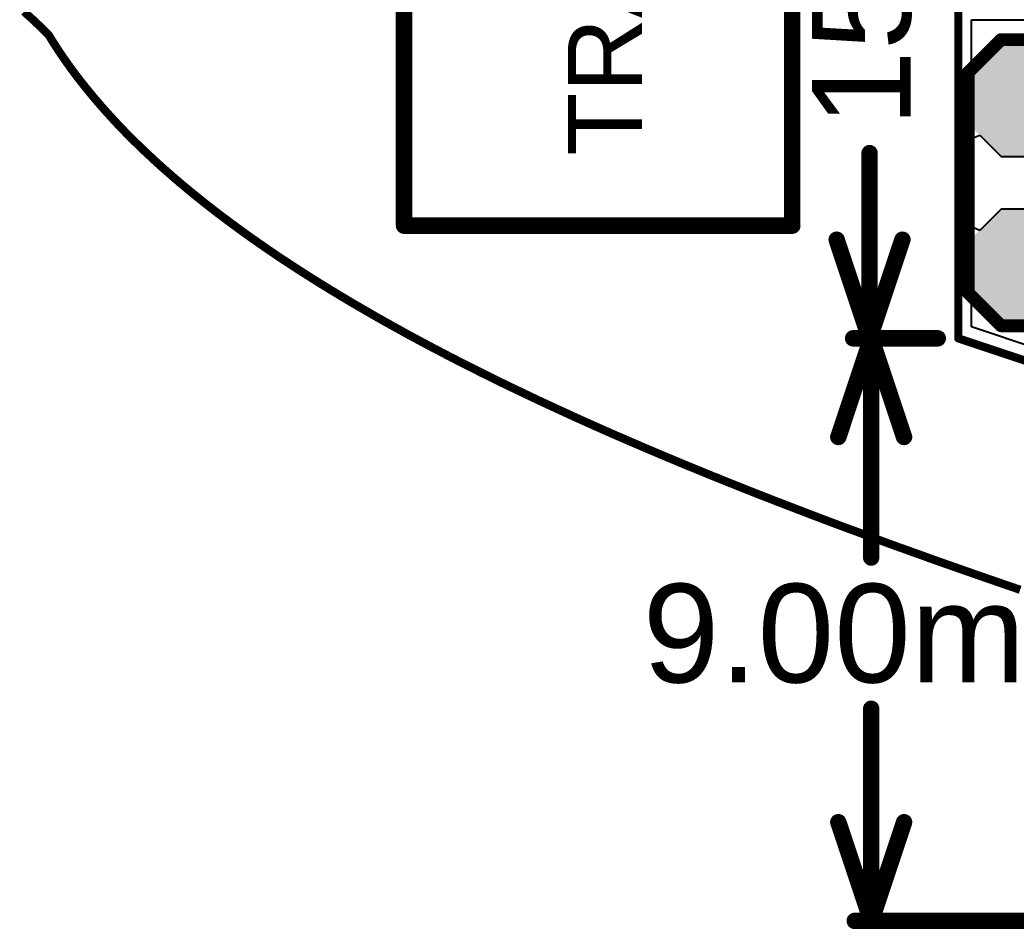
# Model space of a CAD drawing. Header units: millimetres. Extents: x -96 to 8, y -10 to 27.
# Drawn here: x -41.5 to -26.11, y -0.13 to 13.92 of the extents above; entities that cross this region are included whole.
import ezdxf

# ---------------------------------------------------------------- set-up
doc = ezdxf.new("R2010")
doc.units = ezdxf.units.MM
for name, color, linetype in [('BottomLayer', 5, 'Continuous'), ('Mechanical1', 6, 'Continuous'), ('Mechanical2', 216, 'Continuous'), ('TopLayer', 1, 'Continuous'), ('TopOverlay', 2, 'Continuous'), ('TopPaste', 8, 'Continuous'), ('TopSolder', 216, 'Continuous')]:
    doc.layers.add(name, color=color, linetype=linetype)
doc.styles.add('Arial', font='', dxfattribs={"height": 0.2})
doc.styles.get('Arial').set_extended_font_data('Arial')

# ---------------------------------------------------------------- blocks, each defined once
blk = doc.blocks.new('2_T____P___43')
at = {"layer": 'TopLayer'}
for points in [[(0.381, 0.762), (-0.381, 0.762), (-0.762, 0.381), (-0.762, -0.381), (-0.381, -0.762), (0.381, -0.762), (0.762, -0.381), (0.762, 0.381)], [(2.921, 0.762), (2.159, 0.762), (1.778, 0.381), (1.778, -0.381), (2.159, -0.762), (2.921, -0.762), (3.302, -0.381), (3.302, 0.381)]]:
    blk.add_hatch(color=1, dxfattribs=at).paths.add_polyline_path(points)
at = {"layer": 'TopPaste'}
for points in [[(0.381, 0.762), (-0.381, 0.762), (-0.762, 0.381), (-0.762, -0.381), (-0.381, -0.762), (0.381, -0.762), (0.762, -0.381), (0.762, 0.381)], [(2.921, 0.762), (2.159, 0.762), (1.778, 0.381), (1.778, -0.381), (2.159, -0.762), (2.921, -0.762), (3.302, -0.381), (3.302, 0.381)]]:
    blk.add_hatch(color=8, dxfattribs=at).paths.add_polyline_path(points)
at = {"layer": 'TopSolder'}
for points in [[(0.432, 0.864), (-0.432, 0.864), (-0.864, 0.432), (-0.864, -0.432), (-0.432, -0.864), (0.432, -0.864), (0.864, -0.432), (0.864, 0.432)], [(2.972, 0.864), (2.108, 0.864), (1.676, 0.432), (1.676, -0.432), (2.108, -0.864), (2.972, -0.864), (3.404, -0.432), (3.404, 0.432)]]:
    blk.add_hatch(color=216, dxfattribs=at).paths.add_polyline_path(points)
at = {"layer": 'TopOverlay', "const_width": 0.2}
for points in [[(-0.94, 0.432), (-0.432, 0.94)], [(2.108, 0.94), (-0.432, 0.94)], [(2.972, 0.94), (2.108, 0.94)], [(3.48, 0.432), (2.972, 0.94)], [(-0.94, -0.432), (-0.94, 0.432)], [(3.48, -0.432), (3.48, 0.432)], [(-0.432, -0.94), (-0.94, -0.432)], [(2.972, -0.94), (3.48, -0.432)], [(2.108, -0.94), (-0.432, -0.94)], [(2.972, -0.94), (2.108, -0.94)]]:
    blk.add_lwpolyline(points, dxfattribs=at)
at = {"layer": 'TopOverlay', "const_width": 0.1}
for points in [[(-0.482, 0.94, 1), (-0.382, 0.94, 1)], [(-0.482, 0.94, 1), (-0.382, 0.94, 1)], [(2.058, 0.94, 1), (2.158, 0.94, 1)], [(2.058, 0.94, 1), (2.158, 0.94, 1)], [(2.922, 0.94, 1), (3.022, 0.94, 1)], [(2.922, 0.94, 1), (3.022, 0.94, 1)], [(-0.99, 0.432, 1), (-0.89, 0.432, 1)], [(-0.99, 0.432, 1), (-0.89, 0.432, 1)], [(3.43, 0.432, 1), (3.53, 0.432, 1)], [(3.43, 0.432, 1), (3.53, 0.432, 1)], [(-0.99, -0.432, 1), (-0.89, -0.432, 1)], [(-0.99, -0.432, 1), (-0.89, -0.432, 1)], [(3.43, -0.432, 1), (3.53, -0.432, 1)], [(3.43, -0.432, 1), (3.53, -0.432, 1)], [(-0.482, -0.94, 1), (-0.382, -0.94, 1)], [(-0.482, -0.94, 1), (-0.382, -0.94, 1)], [(2.058, -0.94, 1), (2.158, -0.94, 1)], [(2.058, -0.94, 1), (2.158, -0.94, 1)], [(2.922, -0.94, 1), (3.022, -0.94, 1)], [(2.922, -0.94, 1), (3.022, -0.94, 1)]]:
    blk.add_lwpolyline(points, format="xyb", close=True, dxfattribs=at)

msp = doc.modelspace()

# ---------------------------------------------------------------- linework, layer by layer
at = {"layer": 'BottomLayer'}
for p, q in [((-26.797, 9.178), (-26.797, 13.919)), ((-26.797, 13.919), (-17.063, 13.919)), ((-0.357, 0.365), (-26.797, 9.178))]:
    msp.add_line(p, q, dxfattribs=at)
at = {"layer": 'Mechanical1', "const_width": 0.254}
for points in [[(-28.372, 9), (-28.372, 11.862)], [(-28.88, 10.524), (-28.372, 9)], [(-28.372, 9), (-27.864, 10.524)], [(-28.854, 7.476), (-28.346, 9)], [(-28.626, 9), (-27.318, 9)], [(-28.6, 9), (-27.318, 9)], [(-28.346, 5.613), (-28.346, 9)], [(-28.346, 9), (-27.838, 7.476)], [(-28.346, 0), (-28.346, 3.277)], [(-28.854, 1.524), (-28.346, 0)], [(-28.346, 0), (-27.838, 1.524)], [(-28.6, 0), (-0.318, 0)]]:
    msp.add_lwpolyline(points, dxfattribs=at)
at = {"layer": 'Mechanical1', "const_width": 0.127}
for points in [[(-28.435, 11.862, 1), (-28.308, 11.862, 1)], [(-28.943, 10.524, 1), (-28.816, 10.524, 1)], [(-27.927, 10.524, 1), (-27.8, 10.524, 1)], [(-28.689, 9, 1), (-28.562, 9, 1)], [(-28.664, 9, 1), (-28.537, 9, 1)], [(-28.435, 9, 1), (-28.308, 9, 1)], [(-28.435, 9, 1), (-28.308, 9, 1)], [(-28.435, 9, 1), (-28.308, 9, 1)], [(-28.41, 9, 1), (-28.283, 9, 1)], [(-28.41, 9, 1), (-28.283, 9, 1)], [(-28.41, 9, 1), (-28.283, 9, 1)], [(-27.381, 9, 1), (-27.254, 9, 1)], [(-27.381, 9, 1), (-27.254, 9, 1)], [(-28.918, 7.476, 1), (-28.791, 7.476, 1)], [(-27.902, 7.476, 1), (-27.775, 7.476, 1)], [(-28.41, 5.613, 1), (-28.283, 5.613, 1)], [(-28.41, 3.277, 1), (-28.283, 3.277, 1)], [(-28.918, 1.524, 1), (-28.791, 1.524, 1)], [(-27.902, 1.524, 1), (-27.775, 1.524, 1)], [(-28.664, 0, 1), (-28.537, 0, 1)], [(-28.41, 0, 1), (-28.283, 0, 1)], [(-28.41, 0, 1), (-28.283, 0, 1)], [(-28.41, 0, 1), (-28.283, 0, 1)]]:
    msp.add_lwpolyline(points, format="xyb", close=True, dxfattribs=at)
at = {"layer": 'Mechanical2', "const_width": 0.127}
for points in [[(-27, 9), (-27, 24)], [(-27, 9), (0, 0)]]:
    msp.add_lwpolyline(points, dxfattribs=at)
at = {"layer": 'Mechanical2', "const_width": 0.0635}
msp.add_lwpolyline([(-27.032, 9, 1), (-26.968, 9, 1)], format="xyb", close=True, dxfattribs=at)
msp.add_lwpolyline([(-27.032, 9, 1), (-26.968, 9, 1)], format="xyb", close=True, dxfattribs=at)
at = {"layer": 'TopLayer'}
for p, q in [((-26.797, 13.261), (-26.797, 13.919)), ((-26.797, 13.919), (-16.946, 13.919)), ((-26.34, 13.538), (-26.67, 13.208)), ((-25.476, 13.538), (-26.34, 13.538)), ((-26.67, 13.208), (-26.797, 13.261)), ((-26.797, 12.089), (-26.67, 12.141)), ((-26.797, 10.721), (-26.797, 12.089)), ((-26.67, 12.141), (-26.34, 11.811)), ((-26.34, 11.811), (-25.476, 11.811)), ((-26.34, 10.998), (-26.67, 10.668)), ((-25.476, 10.998), (-26.34, 10.998)), ((-26.67, 10.668), (-26.797, 10.721)), ((-26.797, 9.549), (-26.67, 9.601)), ((-26.797, 9.178), (-26.797, 9.549)), ((-26.67, 9.601), (-26.34, 9.271)), ((-26.34, 9.271), (-25.476, 9.271)), ((-21.362, 7.366), (-26.797, 9.178))]:
    msp.add_line(p, q, dxfattribs=at)
at = {"layer": 'TopOverlay'}
for points, const_width in [([(-35.566, 10.741), (-35.566, 23.741)], 0.254), ([(-29.566, 10.741), (-29.566, 23.741)], 0.254), ([(-41.06, 13.691), (-41.036, 13.652)], 0.127), ([(-41.036, 13.652), (-41.012, 13.612)], 0.127), ([(-41.012, 13.612), (-40.987, 13.573)], 0.127), ([(-40.987, 13.573), (-40.962, 13.534)], 0.127), ([(-40.962, 13.534), (-40.937, 13.495)], 0.127), ([(-40.937, 13.495), (-40.911, 13.456)], 0.127), ([(-40.911, 13.456), (-40.885, 13.417)], 0.127), ([(-40.885, 13.417), (-40.859, 13.378)], 0.127), ([(-40.859, 13.378), (-40.833, 13.339)], 0.127), ([(-40.833, 13.339), (-40.806, 13.301)], 0.127), ([(-40.806, 13.301), (-40.779, 13.262)], 0.127), ([(-40.779, 13.262), (-40.751, 13.224)], 0.127), ([(-40.751, 13.224), (-40.724, 13.185)], 0.127), ([(-40.724, 13.185), (-40.696, 13.147)], 0.127), ([(-40.696, 13.147), (-40.667, 13.109)], 0.127), ([(-40.667, 13.109), (-40.639, 13.071)], 0.127), ([(-40.639, 13.071), (-40.61, 13.033)], 0.127), ([(-40.61, 13.033), (-40.581, 12.995)], 0.127), ([(-40.581, 12.995), (-40.551, 12.957)], 0.127), ([(-40.551, 12.957), (-40.521, 12.919)], 0.127), ([(-40.521, 12.919), (-40.491, 12.881)], 0.127), ([(-40.491, 12.881), (-40.461, 12.844)], 0.127), ([(-40.461, 12.844), (-40.43, 12.806)], 0.127), ([(-40.43, 12.806), (-40.399, 12.769)], 0.127), ([(-40.399, 12.769), (-40.368, 12.731)], 0.127), ([(-40.368, 12.731), (-40.337, 12.694)], 0.127), ([(-40.337, 12.694), (-40.305, 12.657)], 0.127), ([(-40.305, 12.657), (-40.273, 12.62)], 0.127), ([(-40.273, 12.62), (-40.241, 12.583)], 0.127), ([(-40.241, 12.583), (-40.208, 12.546)], 0.127), ([(-40.208, 12.546), (-40.175, 12.509)], 0.127), ([(-40.175, 12.509), (-40.142, 12.472)], 0.127), ([(-40.142, 12.472), (-40.109, 12.435)], 0.127), ([(-40.109, 12.435), (-40.075, 12.398)], 0.127), ([(-40.075, 12.398), (-40.041, 12.362)], 0.127), ([(-40.041, 12.362), (-40.007, 12.325)], 0.127), ([(-40.007, 12.325), (-39.973, 12.289)], 0.127), ([(-39.973, 12.289), (-39.938, 12.253)], 0.127), ([(-39.938, 12.253), (-39.903, 12.216)], 0.127), ([(-39.903, 12.216), (-39.868, 12.18)], 0.127), ([(-39.868, 12.18), (-39.832, 12.144)], 0.127), ([(-39.832, 12.144), (-39.796, 12.108)], 0.127), ([(-39.796, 12.108), (-39.76, 12.072)], 0.127), ([(-39.76, 12.072), (-39.724, 12.036)], 0.127), ([(-39.724, 12.036), (-39.688, 12.001)], 0.127), ([(-39.688, 12.001), (-39.651, 11.965)], 0.127), ([(-39.651, 11.965), (-39.614, 11.929)], 0.127), ([(-39.614, 11.929), (-39.577, 11.894)], 0.127), ([(-39.577, 11.894), (-39.539, 11.858)], 0.127), ([(-39.539, 11.858), (-39.501, 11.823)], 0.127), ([(-39.501, 11.823), (-39.463, 11.788)], 0.127), ([(-39.463, 11.788), (-39.425, 11.752)], 0.127), ([(-39.425, 11.752), (-39.387, 11.717)], 0.127), ([(-39.387, 11.717), (-39.348, 11.682)], 0.127), ([(-39.348, 11.682), (-39.309, 11.647)], 0.127), ([(-39.309, 11.647), (-39.27, 11.612)], 0.127), ([(-39.27, 11.612), (-39.23, 11.577)], 0.127), ([(-39.23, 11.577), (-39.191, 11.543)], 0.127), ([(-39.191, 11.543), (-39.151, 11.508)], 0.127), ([(-39.151, 11.508), (-39.111, 11.473)], 0.127), ([(-39.111, 11.473), (-39.07, 11.439)], 0.127), ([(-39.07, 11.439), (-39.03, 11.404)], 0.127), ([(-39.03, 11.404), (-38.989, 11.37)], 0.127), ([(-38.989, 11.37), (-38.948, 11.336)], 0.127), ([(-38.948, 11.336), (-38.907, 11.301)], 0.127), ([(-38.907, 11.301), (-38.865, 11.267)], 0.127), ([(-38.865, 11.267), (-38.824, 11.233)], 0.127), ([(-38.824, 11.233), (-38.782, 11.199)], 0.127), ([(-38.782, 11.199), (-38.74, 11.165)], 0.127), ([(-38.74, 11.165), (-38.697, 11.131)], 0.127), ([(-38.697, 11.131), (-38.655, 11.097)], 0.127), ([(-38.655, 11.097), (-38.612, 11.064)], 0.127), ([(-38.612, 11.064), (-38.569, 11.03)], 0.127), ([(-38.569, 11.03), (-38.526, 10.997)], 0.127), ([(-38.526, 10.997), (-38.482, 10.963)], 0.127), ([(-38.482, 10.963), (-38.439, 10.93)], 0.127), ([(-38.439, 10.93), (-38.395, 10.896)], 0.127), ([(-38.395, 10.896), (-38.351, 10.863)], 0.127), ([(-38.351, 10.863), (-38.307, 10.83)], 0.127), ([(-38.307, 10.83), (-38.262, 10.797)], 0.127), ([(-38.262, 10.797), (-38.218, 10.764)], 0.127), ([(-38.218, 10.764), (-38.173, 10.731)], 0.127), ([(-38.173, 10.731), (-38.128, 10.698)], 0.127), ([(-35.566, 10.741), (-29.566, 10.741)], 0.254), ([(-38.128, 10.698), (-38.083, 10.665)], 0.127), ([(-38.083, 10.665), (-38.037, 10.632)], 0.127), ([(-38.037, 10.632), (-37.992, 10.599)], 0.127), ([(-37.992, 10.599), (-37.946, 10.567)], 0.127), ([(-37.946, 10.567), (-37.9, 10.534)], 0.127), ([(-37.9, 10.534), (-37.853, 10.502)], 0.127), ([(-37.853, 10.502), (-37.807, 10.469)], 0.127), ([(-37.807, 10.469), (-37.76, 10.437)], 0.127), ([(-37.76, 10.437), (-37.714, 10.405)], 0.127), ([(-37.714, 10.405), (-37.667, 10.372)], 0.127), ([(-37.667, 10.372), (-37.62, 10.34)], 0.127), ([(-37.62, 10.34), (-37.572, 10.308)], 0.127), ([(-37.572, 10.308), (-37.525, 10.276)], 0.127), ([(-37.525, 10.276), (-37.477, 10.244)], 0.127), ([(-37.477, 10.244), (-37.429, 10.212)], 0.127), ([(-37.429, 10.212), (-37.381, 10.181)], 0.127), ([(-37.381, 10.181), (-37.333, 10.149)], 0.127), ([(-37.333, 10.149), (-37.284, 10.117)], 0.127), ([(-37.284, 10.117), (-37.236, 10.086)], 0.127), ([(-37.236, 10.086), (-37.187, 10.054)], 0.127), ([(-37.187, 10.054), (-37.138, 10.023)], 0.127), ([(-37.138, 10.023), (-37.089, 9.991)], 0.127), ([(-37.089, 9.991), (-37.04, 9.96)], 0.127), ([(-37.04, 9.96), (-36.99, 9.929)], 0.127), ([(-36.99, 9.929), (-36.94, 9.897)], 0.127), ([(-36.94, 9.897), (-36.891, 9.866)], 0.127), ([(-36.891, 9.866), (-36.841, 9.835)], 0.127), ([(-36.841, 9.835), (-36.79, 9.804)], 0.127), ([(-36.79, 9.804), (-36.74, 9.773)], 0.127), ([(-36.74, 9.773), (-36.69, 9.742)], 0.127), ([(-36.69, 9.742), (-36.639, 9.712)], 0.127), ([(-36.639, 9.712), (-36.588, 9.681)], 0.127), ([(-36.588, 9.681), (-36.537, 9.65)], 0.127), ([(-36.537, 9.65), (-36.486, 9.62)], 0.127), ([(-36.486, 9.62), (-36.435, 9.589)], 0.127), ([(-36.435, 9.589), (-36.384, 9.559)], 0.127), ([(-36.384, 9.559), (-36.332, 9.528)], 0.127), ([(-36.332, 9.528), (-36.28, 9.498)], 0.127), ([(-36.28, 9.498), (-36.228, 9.468)], 0.127), ([(-36.228, 9.468), (-36.176, 9.437)], 0.127), ([(-36.176, 9.437), (-36.124, 9.407)], 0.127), ([(-36.124, 9.407), (-36.019, 9.347)], 0.127), ([(-36.019, 9.347), (-35.914, 9.287)], 0.127), ([(-35.914, 9.287), (-35.808, 9.228)], 0.127), ([(-35.808, 9.228), (-35.701, 9.168)], 0.127), ([(-35.701, 9.168), (-35.594, 9.109)], 0.127), ([(-35.594, 9.109), (-35.487, 9.05)], 0.127), ([(-35.487, 9.05), (-35.379, 8.992)], 0.127), ([(-35.379, 8.992), (-35.27, 8.933)], 0.127), ([(-35.27, 8.933), (-35.161, 8.875)], 0.127), ([(-35.161, 8.875), (-35.051, 8.818)], 0.127), ([(-35.051, 8.818), (-34.941, 8.76)], 0.127), ([(-34.941, 8.76), (-34.83, 8.703)], 0.127), ([(-34.83, 8.703), (-34.719, 8.645)], 0.127), ([(-34.719, 8.645), (-34.607, 8.588)], 0.127), ([(-34.607, 8.588), (-34.495, 8.532)], 0.127), ([(-34.495, 8.532), (-34.382, 8.475)], 0.127), ([(-34.382, 8.475), (-34.269, 8.419)], 0.127), ([(-34.269, 8.419), (-34.155, 8.363)], 0.127), ([(-34.155, 8.363), (-34.041, 8.307)], 0.127), ([(-34.041, 8.307), (-33.927, 8.252)], 0.127), ([(-33.927, 8.252), (-33.812, 8.197)], 0.127), ([(-33.812, 8.197), (-33.697, 8.142)], 0.127), ([(-33.697, 8.142), (-33.581, 8.087)], 0.127), ([(-33.581, 8.087), (-33.465, 8.032)], 0.127), ([(-33.465, 8.032), (-33.348, 7.978)], 0.127), ([(-33.348, 7.978), (-33.231, 7.924)], 0.127), ([(-33.231, 7.924), (-33.114, 7.87)], 0.127), ([(-33.114, 7.87), (-32.997, 7.816)], 0.127), ([(-32.997, 7.816), (-32.879, 7.762)], 0.127), ([(-32.879, 7.762), (-32.76, 7.709)], 0.127), ([(-32.76, 7.709), (-32.642, 7.656)], 0.127), ([(-32.642, 7.656), (-32.523, 7.603)], 0.127), ([(-32.523, 7.603), (-32.403, 7.55)], 0.127), ([(-32.403, 7.55), (-32.284, 7.498)], 0.127), ([(-32.284, 7.498), (-32.164, 7.446)], 0.127), ([(-32.164, 7.446), (-32.044, 7.394)], 0.127), ([(-32.044, 7.394), (-31.923, 7.342)], 0.127), ([(-31.923, 7.342), (-31.802, 7.29)], 0.127), ([(-31.802, 7.29), (-31.681, 7.239)], 0.127), ([(-31.681, 7.239), (-31.56, 7.188)], 0.127), ([(-31.56, 7.188), (-31.438, 7.137)], 0.127), ([(-31.438, 7.137), (-31.316, 7.086)], 0.127), ([(-31.316, 7.086), (-31.194, 7.035)], 0.127), ([(-31.194, 7.035), (-31.071, 6.985)], 0.127), ([(-31.071, 6.985), (-30.949, 6.935)], 0.127), ([(-30.949, 6.935), (-30.826, 6.884)], 0.127), ([(-30.826, 6.884), (-30.703, 6.835)], 0.127), ([(-30.703, 6.835), (-30.579, 6.785)], 0.127), ([(-30.579, 6.785), (-30.456, 6.736)], 0.127), ([(-30.456, 6.736), (-30.332, 6.686)], 0.127), ([(-30.332, 6.686), (-30.208, 6.637)], 0.127), ([(-30.208, 6.637), (-30.084, 6.588)], 0.127), ([(-30.084, 6.588), (-29.959, 6.54)], 0.127), ([(-29.959, 6.54), (-29.835, 6.491)], 0.127), ([(-29.835, 6.491), (-29.71, 6.443)], 0.127), ([(-29.71, 6.443), (-29.585, 6.395)], 0.127), ([(-29.585, 6.395), (-29.46, 6.347)], 0.127), ([(-29.46, 6.347), (-29.335, 6.299)], 0.127), ([(-29.335, 6.299), (-29.209, 6.251)], 0.127), ([(-29.209, 6.251), (-29.084, 6.204)], 0.127), ([(-29.084, 6.204), (-28.958, 6.156)], 0.127), ([(-28.958, 6.156), (-28.832, 6.109)], 0.127), ([(-28.832, 6.109), (-28.706, 6.062)], 0.127), ([(-28.706, 6.062), (-28.58, 6.016)], 0.127), ([(-28.58, 6.016), (-28.454, 5.969)], 0.127), ([(-28.454, 5.969), (-28.328, 5.923)], 0.127), ([(-28.328, 5.923), (-28.201, 5.876)], 0.127), ([(-28.201, 5.876), (-28.075, 5.83)], 0.127), ([(-28.075, 5.83), (-27.949, 5.784)], 0.127), ([(-27.949, 5.784), (-27.822, 5.739)], 0.127), ([(-27.822, 5.739), (-27.695, 5.693)], 0.127), ([(-27.695, 5.693), (-27.568, 5.648)], 0.127), ([(-27.568, 5.648), (-27.442, 5.602)], 0.127), ([(-27.442, 5.602), (-27.315, 5.557)], 0.127), ([(-27.315, 5.557), (-27.188, 5.512)], 0.127), ([(-27.188, 5.512), (-27.061, 5.468)], 0.127), ([(-27.061, 5.468), (-26.934, 5.423)], 0.127), ([(-26.934, 5.423), (-26.807, 5.379)], 0.127), ([(-26.807, 5.379), (-26.68, 5.334)], 0.127), ([(-26.68, 5.334), (-26.552, 5.29)], 0.127), ([(-26.552, 5.29), (-26.425, 5.246)], 0.127), ([(-26.425, 5.246), (-26.298, 5.202)], 0.127), ([(-26.298, 5.202), (-26.171, 5.159)], 0.127), ([(-26.171, 5.159), (-26.044, 5.115)], 0.127)]:
    msp.add_lwpolyline(points, dxfattribs=dict(at, const_width=const_width))
at = {"layer": 'TopOverlay', "const_width": 0.127}
msp.add_lwpolyline([(-41.438, 14.048, -0.014918), (-41.06, 13.691)], format="xyb", dxfattribs=at)
at = {"layer": 'TopOverlay'}
for points, const_width in [([(-41.092, 13.691, 1), (-41.028, 13.691, 1)], 0.0635), ([(-41.092, 13.691, 1), (-41.028, 13.691, 1)], 0.0635), ([(-41.068, 13.652, 1), (-41.004, 13.652, 1)], 0.0635), ([(-41.068, 13.652, 1), (-41.004, 13.652, 1)], 0.0635), ([(-41.044, 13.612, 1), (-40.98, 13.612, 1)], 0.0635), ([(-41.044, 13.612, 1), (-40.98, 13.612, 1)], 0.0635), ([(-41.019, 13.573, 1), (-40.955, 13.573, 1)], 0.0635), ([(-41.019, 13.573, 1), (-40.955, 13.573, 1)], 0.0635), ([(-40.994, 13.534, 1), (-40.93, 13.534, 1)], 0.0635), ([(-40.994, 13.534, 1), (-40.93, 13.534, 1)], 0.0635), ([(-40.969, 13.495, 1), (-40.905, 13.495, 1)], 0.0635), ([(-40.969, 13.495, 1), (-40.905, 13.495, 1)], 0.0635), ([(-40.943, 13.456, 1), (-40.88, 13.456, 1)], 0.0635), ([(-40.943, 13.456, 1), (-40.88, 13.456, 1)], 0.0635), ([(-40.917, 13.417, 1), (-40.854, 13.417, 1)], 0.0635), ([(-40.917, 13.417, 1), (-40.854, 13.417, 1)], 0.0635), ([(-40.891, 13.378, 1), (-40.827, 13.378, 1)], 0.0635), ([(-40.891, 13.378, 1), (-40.827, 13.378, 1)], 0.0635), ([(-40.864, 13.339, 1), (-40.801, 13.339, 1)], 0.0635), ([(-40.864, 13.339, 1), (-40.801, 13.339, 1)], 0.0635), ([(-40.838, 13.301, 1), (-40.774, 13.301, 1)], 0.0635), ([(-40.838, 13.301, 1), (-40.774, 13.301, 1)], 0.0635), ([(-40.811, 13.262, 1), (-40.747, 13.262, 1)], 0.0635), ([(-40.811, 13.262, 1), (-40.747, 13.262, 1)], 0.0635), ([(-40.783, 13.224, 1), (-40.72, 13.224, 1)], 0.0635), ([(-40.783, 13.224, 1), (-40.72, 13.224, 1)], 0.0635), ([(-40.755, 13.185, 1), (-40.692, 13.185, 1)], 0.0635), ([(-40.755, 13.185, 1), (-40.692, 13.185, 1)], 0.0635), ([(-40.727, 13.147, 1), (-40.664, 13.147, 1)], 0.0635), ([(-40.727, 13.147, 1), (-40.664, 13.147, 1)], 0.0635), ([(-40.699, 13.109, 1), (-40.636, 13.109, 1)], 0.0635), ([(-40.699, 13.109, 1), (-40.636, 13.109, 1)], 0.0635), ([(-40.67, 13.071, 1), (-40.607, 13.071, 1)], 0.0635), ([(-40.67, 13.071, 1), (-40.607, 13.071, 1)], 0.0635), ([(-40.642, 13.033, 1), (-40.578, 13.033, 1)], 0.0635), ([(-40.642, 13.033, 1), (-40.578, 13.033, 1)], 0.0635), ([(-40.612, 12.995, 1), (-40.549, 12.995, 1)], 0.0635), ([(-40.612, 12.995, 1), (-40.549, 12.995, 1)], 0.0635), ([(-40.583, 12.957, 1), (-40.519, 12.957, 1)], 0.0635), ([(-40.583, 12.957, 1), (-40.519, 12.957, 1)], 0.0635), ([(-40.553, 12.919, 1), (-40.49, 12.919, 1)], 0.0635), ([(-40.553, 12.919, 1), (-40.49, 12.919, 1)], 0.0635), ([(-40.523, 12.881, 1), (-40.46, 12.881, 1)], 0.0635), ([(-40.523, 12.881, 1), (-40.46, 12.881, 1)], 0.0635), ([(-40.493, 12.844, 1), (-40.429, 12.844, 1)], 0.0635), ([(-40.493, 12.844, 1), (-40.429, 12.844, 1)], 0.0635), ([(-40.462, 12.806, 1), (-40.399, 12.806, 1)], 0.0635), ([(-40.462, 12.806, 1), (-40.399, 12.806, 1)], 0.0635), ([(-40.431, 12.769, 1), (-40.368, 12.769, 1)], 0.0635), ([(-40.431, 12.769, 1), (-40.368, 12.769, 1)], 0.0635), ([(-40.4, 12.731, 1), (-40.336, 12.731, 1)], 0.0635), ([(-40.4, 12.731, 1), (-40.336, 12.731, 1)], 0.0635), ([(-40.369, 12.694, 1), (-40.305, 12.694, 1)], 0.0635), ([(-40.369, 12.694, 1), (-40.305, 12.694, 1)], 0.0635), ([(-40.337, 12.657, 1), (-40.273, 12.657, 1)], 0.0635), ([(-40.337, 12.657, 1), (-40.273, 12.657, 1)], 0.0635), ([(-40.305, 12.62, 1), (-40.241, 12.62, 1)], 0.0635), ([(-40.305, 12.62, 1), (-40.241, 12.62, 1)], 0.0635), ([(-40.272, 12.583, 1), (-40.209, 12.583, 1)], 0.0635), ([(-40.272, 12.583, 1), (-40.209, 12.583, 1)], 0.0635), ([(-40.24, 12.546, 1), (-40.176, 12.546, 1)], 0.0635), ([(-40.24, 12.546, 1), (-40.176, 12.546, 1)], 0.0635), ([(-40.207, 12.509, 1), (-40.144, 12.509, 1)], 0.0635), ([(-40.207, 12.509, 1), (-40.144, 12.509, 1)], 0.0635), ([(-40.174, 12.472, 1), (-40.11, 12.472, 1)], 0.0635), ([(-40.174, 12.472, 1), (-40.11, 12.472, 1)], 0.0635), ([(-40.141, 12.435, 1), (-40.077, 12.435, 1)], 0.0635), ([(-40.141, 12.435, 1), (-40.077, 12.435, 1)], 0.0635), ([(-40.107, 12.398, 1), (-40.043, 12.398, 1)], 0.0635), ([(-40.107, 12.398, 1), (-40.043, 12.398, 1)], 0.0635), ([(-40.073, 12.362, 1), (-40.009, 12.362, 1)], 0.0635), ([(-40.073, 12.362, 1), (-40.009, 12.362, 1)], 0.0635), ([(-40.039, 12.325, 1), (-39.975, 12.325, 1)], 0.0635), ([(-40.039, 12.325, 1), (-39.975, 12.325, 1)], 0.0635), ([(-40.004, 12.289, 1), (-39.941, 12.289, 1)], 0.0635), ([(-40.004, 12.289, 1), (-39.941, 12.289, 1)], 0.0635), ([(-39.97, 12.253, 1), (-39.906, 12.253, 1)], 0.0635), ([(-39.97, 12.253, 1), (-39.906, 12.253, 1)], 0.0635), ([(-39.935, 12.216, 1), (-39.871, 12.216, 1)], 0.0635), ([(-39.935, 12.216, 1), (-39.871, 12.216, 1)], 0.0635), ([(-39.899, 12.18, 1), (-39.836, 12.18, 1)], 0.0635), ([(-39.899, 12.18, 1), (-39.836, 12.18, 1)], 0.0635), ([(-39.864, 12.144, 1), (-39.8, 12.144, 1)], 0.0635), ([(-39.864, 12.144, 1), (-39.8, 12.144, 1)], 0.0635), ([(-39.828, 12.108, 1), (-39.765, 12.108, 1)], 0.0635), ([(-39.828, 12.108, 1), (-39.765, 12.108, 1)], 0.0635), ([(-39.792, 12.072, 1), (-39.729, 12.072, 1)], 0.0635), ([(-39.792, 12.072, 1), (-39.729, 12.072, 1)], 0.0635), ([(-39.756, 12.036, 1), (-39.692, 12.036, 1)], 0.0635), ([(-39.756, 12.036, 1), (-39.692, 12.036, 1)], 0.0635), ([(-39.719, 12.001, 1), (-39.656, 12.001, 1)], 0.0635), ([(-39.719, 12.001, 1), (-39.656, 12.001, 1)], 0.0635), ([(-39.683, 11.965, 1), (-39.619, 11.965, 1)], 0.0635), ([(-39.683, 11.965, 1), (-39.619, 11.965, 1)], 0.0635), ([(-39.646, 11.929, 1), (-39.582, 11.929, 1)], 0.0635), ([(-39.646, 11.929, 1), (-39.582, 11.929, 1)], 0.0635), ([(-39.608, 11.894, 1), (-39.545, 11.894, 1)], 0.0635), ([(-39.608, 11.894, 1), (-39.545, 11.894, 1)], 0.0635), ([(-39.571, 11.858, 1), (-39.507, 11.858, 1)], 0.0635), ([(-39.571, 11.858, 1), (-39.507, 11.858, 1)], 0.0635), ([(-39.533, 11.823, 1), (-39.47, 11.823, 1)], 0.0635), ([(-39.533, 11.823, 1), (-39.47, 11.823, 1)], 0.0635), ([(-39.495, 11.788, 1), (-39.432, 11.788, 1)], 0.0635), ([(-39.495, 11.788, 1), (-39.432, 11.788, 1)], 0.0635), ([(-39.457, 11.752, 1), (-39.393, 11.752, 1)], 0.0635), ([(-39.457, 11.752, 1), (-39.393, 11.752, 1)], 0.0635), ([(-39.418, 11.717, 1), (-39.355, 11.717, 1)], 0.0635), ([(-39.418, 11.717, 1), (-39.355, 11.717, 1)], 0.0635), ([(-39.38, 11.682, 1), (-39.316, 11.682, 1)], 0.0635), ([(-39.38, 11.682, 1), (-39.316, 11.682, 1)], 0.0635), ([(-39.341, 11.647, 1), (-39.277, 11.647, 1)], 0.0635), ([(-39.341, 11.647, 1), (-39.277, 11.647, 1)], 0.0635), ([(-39.302, 11.612, 1), (-39.238, 11.612, 1)], 0.0635), ([(-39.302, 11.612, 1), (-39.238, 11.612, 1)], 0.0635), ([(-39.262, 11.577, 1), (-39.199, 11.577, 1)], 0.0635), ([(-39.262, 11.577, 1), (-39.199, 11.577, 1)], 0.0635), ([(-39.223, 11.543, 1), (-39.159, 11.543, 1)], 0.0635), ([(-39.223, 11.543, 1), (-39.159, 11.543, 1)], 0.0635), ([(-39.183, 11.508, 1), (-39.119, 11.508, 1)], 0.0635), ([(-39.183, 11.508, 1), (-39.119, 11.508, 1)], 0.0635), ([(-39.143, 11.473, 1), (-39.079, 11.473, 1)], 0.0635), ([(-39.143, 11.473, 1), (-39.079, 11.473, 1)], 0.0635), ([(-39.102, 11.439, 1), (-39.039, 11.439, 1)], 0.0635), ([(-39.102, 11.439, 1), (-39.039, 11.439, 1)], 0.0635), ([(-39.062, 11.404, 1), (-38.998, 11.404, 1)], 0.0635), ([(-39.062, 11.404, 1), (-38.998, 11.404, 1)], 0.0635), ([(-39.021, 11.37, 1), (-38.957, 11.37, 1)], 0.0635), ([(-39.021, 11.37, 1), (-38.957, 11.37, 1)], 0.0635), ([(-38.98, 11.336, 1), (-38.916, 11.336, 1)], 0.0635), ([(-38.98, 11.336, 1), (-38.916, 11.336, 1)], 0.0635), ([(-38.939, 11.301, 1), (-38.875, 11.301, 1)], 0.0635), ([(-38.939, 11.301, 1), (-38.875, 11.301, 1)], 0.0635), ([(-38.897, 11.267, 1), (-38.834, 11.267, 1)], 0.0635), ([(-38.897, 11.267, 1), (-38.834, 11.267, 1)], 0.0635), ([(-38.855, 11.233, 1), (-38.792, 11.233, 1)], 0.0635), ([(-38.855, 11.233, 1), (-38.792, 11.233, 1)], 0.0635), ([(-38.814, 11.199, 1), (-38.75, 11.199, 1)], 0.0635), ([(-38.814, 11.199, 1), (-38.75, 11.199, 1)], 0.0635), ([(-38.771, 11.165, 1), (-38.708, 11.165, 1)], 0.0635), ([(-38.771, 11.165, 1), (-38.708, 11.165, 1)], 0.0635), ([(-38.729, 11.131, 1), (-38.666, 11.131, 1)], 0.0635), ([(-38.729, 11.131, 1), (-38.666, 11.131, 1)], 0.0635), ([(-38.687, 11.097, 1), (-38.623, 11.097, 1)], 0.0635), ([(-38.687, 11.097, 1), (-38.623, 11.097, 1)], 0.0635), ([(-38.644, 11.064, 1), (-38.58, 11.064, 1)], 0.0635), ([(-38.644, 11.064, 1), (-38.58, 11.064, 1)], 0.0635), ([(-38.601, 11.03, 1), (-38.537, 11.03, 1)], 0.0635), ([(-38.601, 11.03, 1), (-38.537, 11.03, 1)], 0.0635), ([(-38.558, 10.997, 1), (-38.494, 10.997, 1)], 0.0635), ([(-38.558, 10.997, 1), (-38.494, 10.997, 1)], 0.0635), ([(-38.514, 10.963, 1), (-38.451, 10.963, 1)], 0.0635), ([(-38.514, 10.963, 1), (-38.451, 10.963, 1)], 0.0635), ([(-38.471, 10.93, 1), (-38.407, 10.93, 1)], 0.0635), ([(-38.471, 10.93, 1), (-38.407, 10.93, 1)], 0.0635), ([(-38.427, 10.896, 1), (-38.363, 10.896, 1)], 0.0635), ([(-38.427, 10.896, 1), (-38.363, 10.896, 1)], 0.0635), ([(-38.383, 10.863, 1), (-38.319, 10.863, 1)], 0.0635), ([(-38.383, 10.863, 1), (-38.319, 10.863, 1)], 0.0635), ([(-38.339, 10.83, 1), (-38.275, 10.83, 1)], 0.0635), ([(-38.339, 10.83, 1), (-38.275, 10.83, 1)], 0.0635), ([(-38.294, 10.797, 1), (-38.231, 10.797, 1)], 0.0635), ([(-38.294, 10.797, 1), (-38.231, 10.797, 1)], 0.0635), ([(-38.249, 10.764, 1), (-38.186, 10.764, 1)], 0.0635), ([(-38.249, 10.764, 1), (-38.186, 10.764, 1)], 0.0635), ([(-38.205, 10.731, 1), (-38.141, 10.731, 1)], 0.0635), ([(-38.205, 10.731, 1), (-38.141, 10.731, 1)], 0.0635), ([(-35.629, 10.741, 1), (-35.502, 10.741, 1)], 0.127), ([(-35.629, 10.741, 1), (-35.502, 10.741, 1)], 0.127), ([(-29.629, 10.741, 1), (-29.502, 10.741, 1)], 0.127), ([(-29.629, 10.741, 1), (-29.502, 10.741, 1)], 0.127), ([(-38.16, 10.698, 1), (-38.096, 10.698, 1)], 0.0635), ([(-38.16, 10.698, 1), (-38.096, 10.698, 1)], 0.0635), ([(-38.114, 10.665, 1), (-38.051, 10.665, 1)], 0.0635), ([(-38.114, 10.665, 1), (-38.051, 10.665, 1)], 0.0635), ([(-38.069, 10.632, 1), (-38.005, 10.632, 1)], 0.0635), ([(-38.069, 10.632, 1), (-38.005, 10.632, 1)], 0.0635), ([(-38.023, 10.599, 1), (-37.96, 10.599, 1)], 0.0635), ([(-38.023, 10.599, 1), (-37.96, 10.599, 1)], 0.0635), ([(-37.977, 10.567, 1), (-37.914, 10.567, 1)], 0.0635), ([(-37.977, 10.567, 1), (-37.914, 10.567, 1)], 0.0635), ([(-37.931, 10.534, 1), (-37.868, 10.534, 1)], 0.0635), ([(-37.931, 10.534, 1), (-37.868, 10.534, 1)], 0.0635), ([(-37.885, 10.502, 1), (-37.822, 10.502, 1)], 0.0635), ([(-37.885, 10.502, 1), (-37.822, 10.502, 1)], 0.0635), ([(-37.839, 10.469, 1), (-37.775, 10.469, 1)], 0.0635), ([(-37.839, 10.469, 1), (-37.775, 10.469, 1)], 0.0635), ([(-37.792, 10.437, 1), (-37.729, 10.437, 1)], 0.0635), ([(-37.792, 10.437, 1), (-37.729, 10.437, 1)], 0.0635), ([(-37.745, 10.405, 1), (-37.682, 10.405, 1)], 0.0635), ([(-37.745, 10.405, 1), (-37.682, 10.405, 1)], 0.0635), ([(-37.698, 10.372, 1), (-37.635, 10.372, 1)], 0.0635), ([(-37.698, 10.372, 1), (-37.635, 10.372, 1)], 0.0635), ([(-37.651, 10.34, 1), (-37.588, 10.34, 1)], 0.0635), ([(-37.651, 10.34, 1), (-37.588, 10.34, 1)], 0.0635), ([(-37.604, 10.308, 1), (-37.54, 10.308, 1)], 0.0635), ([(-37.604, 10.308, 1), (-37.54, 10.308, 1)], 0.0635), ([(-37.556, 10.276, 1), (-37.493, 10.276, 1)], 0.0635), ([(-37.556, 10.276, 1), (-37.493, 10.276, 1)], 0.0635), ([(-37.509, 10.244, 1), (-37.445, 10.244, 1)], 0.0635), ([(-37.509, 10.244, 1), (-37.445, 10.244, 1)], 0.0635), ([(-37.461, 10.212, 1), (-37.397, 10.212, 1)], 0.0635), ([(-37.461, 10.212, 1), (-37.397, 10.212, 1)], 0.0635), ([(-37.413, 10.181, 1), (-37.349, 10.181, 1)], 0.0635), ([(-37.413, 10.181, 1), (-37.349, 10.181, 1)], 0.0635), ([(-37.365, 10.149, 1), (-37.301, 10.149, 1)], 0.0635), ([(-37.365, 10.149, 1), (-37.301, 10.149, 1)], 0.0635), ([(-37.316, 10.117, 1), (-37.253, 10.117, 1)], 0.0635), ([(-37.316, 10.117, 1), (-37.253, 10.117, 1)], 0.0635), ([(-37.267, 10.086, 1), (-37.204, 10.086, 1)], 0.0635), ([(-37.267, 10.086, 1), (-37.204, 10.086, 1)], 0.0635), ([(-37.219, 10.054, 1), (-37.155, 10.054, 1)], 0.0635), ([(-37.219, 10.054, 1), (-37.155, 10.054, 1)], 0.0635), ([(-37.17, 10.023, 1), (-37.106, 10.023, 1)], 0.0635), ([(-37.17, 10.023, 1), (-37.106, 10.023, 1)], 0.0635), ([(-37.121, 9.991, 1), (-37.057, 9.991, 1)], 0.0635), ([(-37.121, 9.991, 1), (-37.057, 9.991, 1)], 0.0635), ([(-37.071, 9.96, 1), (-37.008, 9.96, 1)], 0.0635), ([(-37.071, 9.96, 1), (-37.008, 9.96, 1)], 0.0635), ([(-37.022, 9.929, 1), (-36.958, 9.929, 1)], 0.0635), ([(-37.022, 9.929, 1), (-36.958, 9.929, 1)], 0.0635), ([(-36.972, 9.897, 1), (-36.909, 9.897, 1)], 0.0635), ([(-36.972, 9.897, 1), (-36.909, 9.897, 1)], 0.0635), ([(-36.922, 9.866, 1), (-36.859, 9.866, 1)], 0.0635), ([(-36.922, 9.866, 1), (-36.859, 9.866, 1)], 0.0635), ([(-36.872, 9.835, 1), (-36.809, 9.835, 1)], 0.0635), ([(-36.872, 9.835, 1), (-36.809, 9.835, 1)], 0.0635), ([(-36.822, 9.804, 1), (-36.759, 9.804, 1)], 0.0635), ([(-36.822, 9.804, 1), (-36.759, 9.804, 1)], 0.0635), ([(-36.772, 9.773, 1), (-36.708, 9.773, 1)], 0.0635), ([(-36.772, 9.773, 1), (-36.708, 9.773, 1)], 0.0635), ([(-36.721, 9.742, 1), (-36.658, 9.742, 1)], 0.0635), ([(-36.721, 9.742, 1), (-36.658, 9.742, 1)], 0.0635), ([(-36.671, 9.712, 1), (-36.607, 9.712, 1)], 0.0635), ([(-36.671, 9.712, 1), (-36.607, 9.712, 1)], 0.0635), ([(-36.62, 9.681, 1), (-36.557, 9.681, 1)], 0.0635), ([(-36.62, 9.681, 1), (-36.557, 9.681, 1)], 0.0635), ([(-36.569, 9.65, 1), (-36.506, 9.65, 1)], 0.0635), ([(-36.569, 9.65, 1), (-36.506, 9.65, 1)], 0.0635), ([(-36.518, 9.62, 1), (-36.454, 9.62, 1)], 0.0635), ([(-36.518, 9.62, 1), (-36.454, 9.62, 1)], 0.0635), ([(-36.467, 9.589, 1), (-36.403, 9.589, 1)], 0.0635), ([(-36.467, 9.589, 1), (-36.403, 9.589, 1)], 0.0635), ([(-36.415, 9.559, 1), (-36.352, 9.559, 1)], 0.0635), ([(-36.415, 9.559, 1), (-36.352, 9.559, 1)], 0.0635), ([(-36.364, 9.528, 1), (-36.3, 9.528, 1)], 0.0635), ([(-36.364, 9.528, 1), (-36.3, 9.528, 1)], 0.0635), ([(-36.312, 9.498, 1), (-36.248, 9.498, 1)], 0.0635), ([(-36.312, 9.498, 1), (-36.248, 9.498, 1)], 0.0635), ([(-36.26, 9.468, 1), (-36.197, 9.468, 1)], 0.0635), ([(-36.26, 9.468, 1), (-36.197, 9.468, 1)], 0.0635), ([(-36.208, 9.437, 1), (-36.145, 9.437, 1)], 0.0635), ([(-36.208, 9.437, 1), (-36.145, 9.437, 1)], 0.0635), ([(-36.156, 9.407, 1), (-36.092, 9.407, 1)], 0.0635), ([(-36.156, 9.407, 1), (-36.092, 9.407, 1)], 0.0635), ([(-36.051, 9.347, 1), (-35.988, 9.347, 1)], 0.0635), ([(-36.051, 9.347, 1), (-35.988, 9.347, 1)], 0.0635), ([(-35.946, 9.287, 1), (-35.882, 9.287, 1)], 0.0635), ([(-35.946, 9.287, 1), (-35.882, 9.287, 1)], 0.0635), ([(-35.84, 9.228, 1), (-35.776, 9.228, 1)], 0.0635), ([(-35.84, 9.228, 1), (-35.776, 9.228, 1)], 0.0635), ([(-35.733, 9.168, 1), (-35.67, 9.168, 1)], 0.0635), ([(-35.733, 9.168, 1), (-35.67, 9.168, 1)], 0.0635), ([(-35.626, 9.109, 1), (-35.563, 9.109, 1)], 0.0635), ([(-35.626, 9.109, 1), (-35.563, 9.109, 1)], 0.0635), ([(-35.519, 9.05, 1), (-35.455, 9.05, 1)], 0.0635), ([(-35.519, 9.05, 1), (-35.455, 9.05, 1)], 0.0635), ([(-35.41, 8.992, 1), (-35.347, 8.992, 1)], 0.0635), ([(-35.41, 8.992, 1), (-35.347, 8.992, 1)], 0.0635), ([(-35.302, 8.933, 1), (-35.238, 8.933, 1)], 0.0635), ([(-35.302, 8.933, 1), (-35.238, 8.933, 1)], 0.0635), ([(-35.192, 8.875, 1), (-35.129, 8.875, 1)], 0.0635), ([(-35.192, 8.875, 1), (-35.129, 8.875, 1)], 0.0635), ([(-35.083, 8.818, 1), (-35.019, 8.818, 1)], 0.0635), ([(-35.083, 8.818, 1), (-35.019, 8.818, 1)], 0.0635), ([(-34.972, 8.76, 1), (-34.909, 8.76, 1)], 0.0635), ([(-34.972, 8.76, 1), (-34.909, 8.76, 1)], 0.0635), ([(-34.862, 8.703, 1), (-34.798, 8.703, 1)], 0.0635), ([(-34.862, 8.703, 1), (-34.798, 8.703, 1)], 0.0635), ([(-34.75, 8.645, 1), (-34.687, 8.645, 1)], 0.0635), ([(-34.75, 8.645, 1), (-34.687, 8.645, 1)], 0.0635), ([(-34.639, 8.588, 1), (-34.575, 8.588, 1)], 0.0635), ([(-34.639, 8.588, 1), (-34.575, 8.588, 1)], 0.0635), ([(-34.526, 8.532, 1), (-34.463, 8.532, 1)], 0.0635), ([(-34.526, 8.532, 1), (-34.463, 8.532, 1)], 0.0635), ([(-34.414, 8.475, 1), (-34.35, 8.475, 1)], 0.0635), ([(-34.414, 8.475, 1), (-34.35, 8.475, 1)], 0.0635), ([(-34.301, 8.419, 1), (-34.237, 8.419, 1)], 0.0635), ([(-34.301, 8.419, 1), (-34.237, 8.419, 1)], 0.0635), ([(-34.187, 8.363, 1), (-34.124, 8.363, 1)], 0.0635), ([(-34.187, 8.363, 1), (-34.124, 8.363, 1)], 0.0635), ([(-34.073, 8.307, 1), (-34.01, 8.307, 1)], 0.0635), ([(-34.073, 8.307, 1), (-34.01, 8.307, 1)], 0.0635), ([(-33.959, 8.252, 1), (-33.895, 8.252, 1)], 0.0635), ([(-33.959, 8.252, 1), (-33.895, 8.252, 1)], 0.0635), ([(-33.844, 8.197, 1), (-33.78, 8.197, 1)], 0.0635), ([(-33.844, 8.197, 1), (-33.78, 8.197, 1)], 0.0635), ([(-33.728, 8.142, 1), (-33.665, 8.142, 1)], 0.0635), ([(-33.728, 8.142, 1), (-33.665, 8.142, 1)], 0.0635), ([(-33.613, 8.087, 1), (-33.549, 8.087, 1)], 0.0635), ([(-33.613, 8.087, 1), (-33.549, 8.087, 1)], 0.0635), ([(-33.497, 8.032, 1), (-33.433, 8.032, 1)], 0.0635), ([(-33.497, 8.032, 1), (-33.433, 8.032, 1)], 0.0635), ([(-33.38, 7.978, 1), (-33.317, 7.978, 1)], 0.0635), ([(-33.38, 7.978, 1), (-33.317, 7.978, 1)], 0.0635), ([(-33.263, 7.924, 1), (-33.2, 7.924, 1)], 0.0635), ([(-33.263, 7.924, 1), (-33.2, 7.924, 1)], 0.0635), ([(-33.146, 7.87, 1), (-33.082, 7.87, 1)], 0.0635), ([(-33.146, 7.87, 1), (-33.082, 7.87, 1)], 0.0635), ([(-33.028, 7.816, 1), (-32.965, 7.816, 1)], 0.0635), ([(-33.028, 7.816, 1), (-32.965, 7.816, 1)], 0.0635), ([(-32.91, 7.762, 1), (-32.847, 7.762, 1)], 0.0635), ([(-32.91, 7.762, 1), (-32.847, 7.762, 1)], 0.0635), ([(-32.792, 7.709, 1), (-32.729, 7.709, 1)], 0.0635), ([(-32.792, 7.709, 1), (-32.729, 7.709, 1)], 0.0635), ([(-32.673, 7.656, 1), (-32.61, 7.656, 1)], 0.0635), ([(-32.673, 7.656, 1), (-32.61, 7.656, 1)], 0.0635), ([(-32.554, 7.603, 1), (-32.491, 7.603, 1)], 0.0635), ([(-32.554, 7.603, 1), (-32.491, 7.603, 1)], 0.0635), ([(-32.435, 7.55, 1), (-32.372, 7.55, 1)], 0.0635), ([(-32.435, 7.55, 1), (-32.372, 7.55, 1)], 0.0635), ([(-32.315, 7.498, 1), (-32.252, 7.498, 1)], 0.0635), ([(-32.315, 7.498, 1), (-32.252, 7.498, 1)], 0.0635), ([(-32.196, 7.446, 1), (-32.132, 7.446, 1)], 0.0635), ([(-32.196, 7.446, 1), (-32.132, 7.446, 1)], 0.0635), ([(-32.075, 7.394, 1), (-32.012, 7.394, 1)], 0.0635), ([(-32.075, 7.394, 1), (-32.012, 7.394, 1)], 0.0635), ([(-31.955, 7.342, 1), (-31.891, 7.342, 1)], 0.0635), ([(-31.955, 7.342, 1), (-31.891, 7.342, 1)], 0.0635), ([(-31.834, 7.29, 1), (-31.77, 7.29, 1)], 0.0635), ([(-31.834, 7.29, 1), (-31.77, 7.29, 1)], 0.0635), ([(-31.713, 7.239, 1), (-31.649, 7.239, 1)], 0.0635), ([(-31.713, 7.239, 1), (-31.649, 7.239, 1)], 0.0635), ([(-31.591, 7.188, 1), (-31.528, 7.188, 1)], 0.0635), ([(-31.591, 7.188, 1), (-31.528, 7.188, 1)], 0.0635), ([(-31.47, 7.137, 1), (-31.406, 7.137, 1)], 0.0635), ([(-31.47, 7.137, 1), (-31.406, 7.137, 1)], 0.0635), ([(-31.348, 7.086, 1), (-31.284, 7.086, 1)], 0.0635), ([(-31.348, 7.086, 1), (-31.284, 7.086, 1)], 0.0635), ([(-31.225, 7.035, 1), (-31.162, 7.035, 1)], 0.0635), ([(-31.225, 7.035, 1), (-31.162, 7.035, 1)], 0.0635), ([(-31.103, 6.985, 1), (-31.04, 6.985, 1)], 0.0635), ([(-31.103, 6.985, 1), (-31.04, 6.985, 1)], 0.0635), ([(-30.98, 6.935, 1), (-30.917, 6.935, 1)], 0.0635), ([(-30.98, 6.935, 1), (-30.917, 6.935, 1)], 0.0635), ([(-30.857, 6.884, 1), (-30.794, 6.884, 1)], 0.0635), ([(-30.857, 6.884, 1), (-30.794, 6.884, 1)], 0.0635), ([(-30.734, 6.835, 1), (-30.671, 6.835, 1)], 0.0635), ([(-30.734, 6.835, 1), (-30.671, 6.835, 1)], 0.0635), ([(-30.611, 6.785, 1), (-30.547, 6.785, 1)], 0.0635), ([(-30.611, 6.785, 1), (-30.547, 6.785, 1)], 0.0635), ([(-30.487, 6.736, 1), (-30.424, 6.736, 1)], 0.0635), ([(-30.487, 6.736, 1), (-30.424, 6.736, 1)], 0.0635), ([(-30.363, 6.686, 1), (-30.3, 6.686, 1)], 0.0635), ([(-30.363, 6.686, 1), (-30.3, 6.686, 1)], 0.0635), ([(-30.239, 6.637, 1), (-30.176, 6.637, 1)], 0.0635), ([(-30.239, 6.637, 1), (-30.176, 6.637, 1)], 0.0635), ([(-30.115, 6.588, 1), (-30.052, 6.588, 1)], 0.0635), ([(-30.115, 6.588, 1), (-30.052, 6.588, 1)], 0.0635), ([(-29.991, 6.54, 1), (-29.927, 6.54, 1)], 0.0635), ([(-29.991, 6.54, 1), (-29.927, 6.54, 1)], 0.0635), ([(-29.866, 6.491, 1), (-29.803, 6.491, 1)], 0.0635), ([(-29.866, 6.491, 1), (-29.803, 6.491, 1)], 0.0635), ([(-29.742, 6.443, 1), (-29.678, 6.443, 1)], 0.0635), ([(-29.742, 6.443, 1), (-29.678, 6.443, 1)], 0.0635), ([(-29.617, 6.395, 1), (-29.553, 6.395, 1)], 0.0635), ([(-29.617, 6.395, 1), (-29.553, 6.395, 1)], 0.0635), ([(-29.492, 6.347, 1), (-29.428, 6.347, 1)], 0.0635), ([(-29.492, 6.347, 1), (-29.428, 6.347, 1)], 0.0635), ([(-29.366, 6.299, 1), (-29.303, 6.299, 1)], 0.0635), ([(-29.366, 6.299, 1), (-29.303, 6.299, 1)], 0.0635), ([(-29.241, 6.251, 1), (-29.177, 6.251, 1)], 0.0635), ([(-29.241, 6.251, 1), (-29.177, 6.251, 1)], 0.0635), ([(-29.115, 6.204, 1), (-29.052, 6.204, 1)], 0.0635), ([(-29.115, 6.204, 1), (-29.052, 6.204, 1)], 0.0635), ([(-28.99, 6.156, 1), (-28.926, 6.156, 1)], 0.0635), ([(-28.99, 6.156, 1), (-28.926, 6.156, 1)], 0.0635), ([(-28.864, 6.109, 1), (-28.8, 6.109, 1)], 0.0635), ([(-28.864, 6.109, 1), (-28.8, 6.109, 1)], 0.0635), ([(-28.738, 6.062, 1), (-28.674, 6.062, 1)], 0.0635), ([(-28.738, 6.062, 1), (-28.674, 6.062, 1)], 0.0635), ([(-28.612, 6.016, 1), (-28.548, 6.016, 1)], 0.0635), ([(-28.612, 6.016, 1), (-28.548, 6.016, 1)], 0.0635), ([(-28.486, 5.969, 1), (-28.422, 5.969, 1)], 0.0635), ([(-28.486, 5.969, 1), (-28.422, 5.969, 1)], 0.0635), ([(-28.36, 5.923, 1), (-28.296, 5.923, 1)], 0.0635), ([(-28.36, 5.923, 1), (-28.296, 5.923, 1)], 0.0635), ([(-28.233, 5.876, 1), (-28.17, 5.876, 1)], 0.0635), ([(-28.233, 5.876, 1), (-28.17, 5.876, 1)], 0.0635), ([(-28.107, 5.83, 1), (-28.043, 5.83, 1)], 0.0635), ([(-28.107, 5.83, 1), (-28.043, 5.83, 1)], 0.0635), ([(-27.98, 5.784, 1), (-27.917, 5.784, 1)], 0.0635), ([(-27.98, 5.784, 1), (-27.917, 5.784, 1)], 0.0635), ([(-27.854, 5.739, 1), (-27.79, 5.739, 1)], 0.0635), ([(-27.854, 5.739, 1), (-27.79, 5.739, 1)], 0.0635), ([(-27.727, 5.693, 1), (-27.663, 5.693, 1)], 0.0635), ([(-27.727, 5.693, 1), (-27.663, 5.693, 1)], 0.0635), ([(-27.6, 5.648, 1), (-27.537, 5.648, 1)], 0.0635), ([(-27.6, 5.648, 1), (-27.537, 5.648, 1)], 0.0635), ([(-27.473, 5.602, 1), (-27.41, 5.602, 1)], 0.0635), ([(-27.473, 5.602, 1), (-27.41, 5.602, 1)], 0.0635), ([(-27.347, 5.557, 1), (-27.283, 5.557, 1)], 0.0635), ([(-27.347, 5.557, 1), (-27.283, 5.557, 1)], 0.0635), ([(-27.22, 5.512, 1), (-27.156, 5.512, 1)], 0.0635), ([(-27.22, 5.512, 1), (-27.156, 5.512, 1)], 0.0635), ([(-27.093, 5.468, 1), (-27.029, 5.468, 1)], 0.0635), ([(-27.093, 5.468, 1), (-27.029, 5.468, 1)], 0.0635), ([(-26.966, 5.423, 1), (-26.902, 5.423, 1)], 0.0635), ([(-26.966, 5.423, 1), (-26.902, 5.423, 1)], 0.0635), ([(-26.838, 5.379, 1), (-26.775, 5.379, 1)], 0.0635), ([(-26.838, 5.379, 1), (-26.775, 5.379, 1)], 0.0635), ([(-26.711, 5.334, 1), (-26.648, 5.334, 1)], 0.0635), ([(-26.711, 5.334, 1), (-26.648, 5.334, 1)], 0.0635), ([(-26.584, 5.29, 1), (-26.521, 5.29, 1)], 0.0635), ([(-26.584, 5.29, 1), (-26.521, 5.29, 1)], 0.0635), ([(-26.457, 5.246, 1), (-26.394, 5.246, 1)], 0.0635), ([(-26.457, 5.246, 1), (-26.394, 5.246, 1)], 0.0635), ([(-26.33, 5.202, 1), (-26.266, 5.202, 1)], 0.0635), ([(-26.33, 5.202, 1), (-26.266, 5.202, 1)], 0.0635), ([(-26.203, 5.159, 1), (-26.139, 5.159, 1)], 0.0635), ([(-26.203, 5.159, 1), (-26.139, 5.159, 1)], 0.0635)]:
    msp.add_lwpolyline(points, format="xyb", close=True, dxfattribs=dict(at, const_width=const_width))

# ---------------------------------------------------------------- block references
at = {"rotation": 270}
msp.add_blockref('2_T____P___43', (-25.908, 12.675), dxfattribs=at)

# ---------------------------------------------------------------- texts
at = {"layer": 'Mechanical1', "style": 'Arial'}
for s, rotation, p in [('15.00mm', 90, (-27.737, 12.268)), ('9.00mm', 360, (-31.877, 3.683))]:
    msp.add_text(s, height=1.524, rotation=rotation, dxfattribs=at).set_placement(p)
at = {"layer": 'TopOverlay', "style": 'Arial'}
msp.add_text('TRANSDUCER', height=1.143, rotation=90, dxfattribs=at).set_placement((-31.89, 11.822))

doc.saveas('drawing.dxf')
